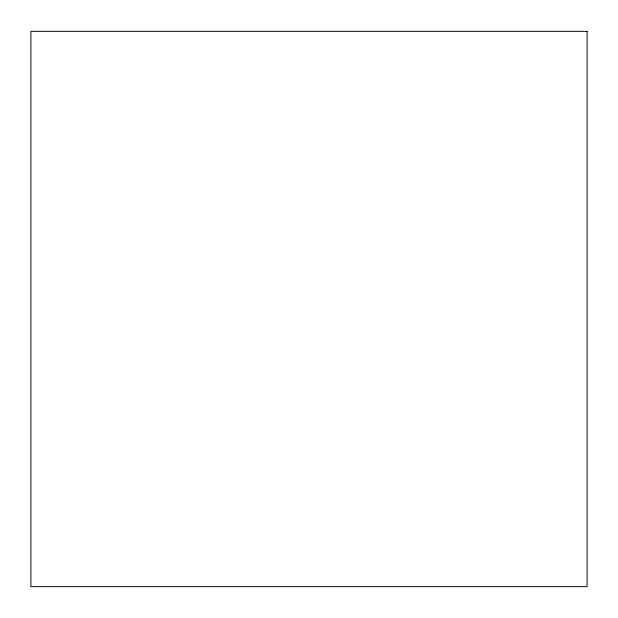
<?xml version="1.0" encoding="UTF-8"?>
<svg xmlns="http://www.w3.org/2000/svg" width="618" height="618" viewBox="0 0 618 618"><rect width="100%" height="100%" fill="white"/><g stroke="black" fill="none" stroke-linecap="round" stroke-linejoin="round"><path stroke-width="0.93" d="M587.1 31.348L30.9 31.348L30.9 586.652L587.1 586.652L587.1 31.348"/></g></svg>
